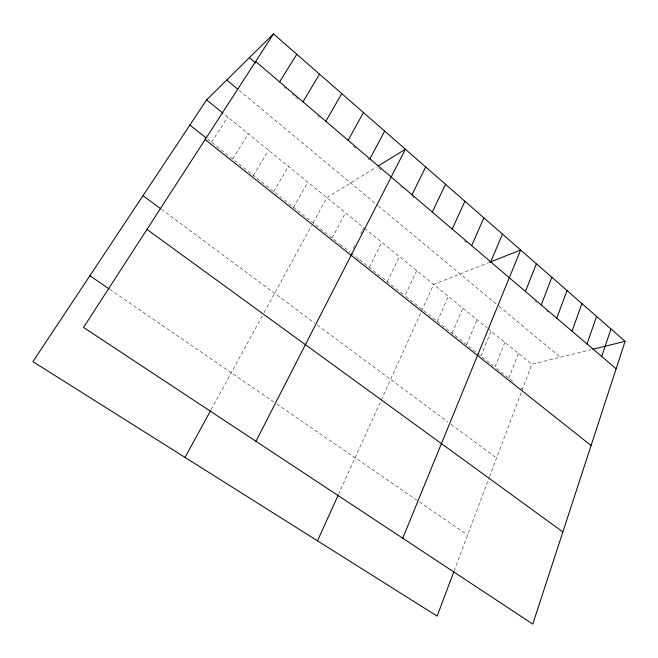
<?xml version="1.0" encoding="UTF-8"?>
<svg xmlns="http://www.w3.org/2000/svg" width="658" height="658" viewBox="0 0 658 658"><rect width="100%" height="100%" fill="white"/><g stroke="black" fill="none" stroke-linecap="round" stroke-linejoin="round"><path stroke-width="0.49" stroke-dasharray="3.29 2.47" d="M454.135 570.914L489.174 477.667M489.536 476.713L531.804 364.236L591.024 349.694M508.84 378.26L518.438 353.379M504.867 342.341L494.989 367.263L514.449 382.717M480.916 356.093L491.074 331.13M466.612 344.734L477.058 319.739M452.071 333.195L462.821 308.158M437.29 321.458L448.345 296.396M338.401 494.643L433.63 284.437L488.672 262.649M416.679 270.652L404.941 295.771L454.365 335.012M387.282 281.756L399.398 256.604M369.278 267.461L381.78 242.292M353.223 248.387L355.526 243.888M360.6 233.993L361.982 231.295M362.443 230.39L363.833 227.693L223.778 113.85M332.191 238.015L345.524 212.814M211.078 409.737L262.205 316.07M264.154 312.501L311.621 225.546M313.093 222.856L326.853 197.639L376.401 167.099M293.6 207.377L307.812 182.159M273.712 191.593L288.385 166.367M253.412 175.472L268.563 150.254M232.677 159.014L248.337 133.813M211.514 142.21L227.684 117.025M109.853 289.413L274.32 402.318M276.821 404.028L418.562 501.33M419.409 501.914L467.624 535.012M161.391 209.285L314.869 323.21M317.304 325.019L447.892 421.951M451.075 424.311L496.543 458.058M207.509 139.035L319.459 227.907M320.257 228.54L339.215 243.592M339.997 244.217L350.138 252.269M350.92 252.886L355.707 256.686M356.504 257.319L358.898 259.219M359.696 259.852L404.135 295.138M455.13 335.621L476.943 352.935M477.741 353.568L493.426 366.021M520.865 387.809L522.468 389.075M364.606 228.326L487.183 327.964M487.956 328.597L531.804 364.236M239.175 90.36L377.643 205.419M378.424 206.069L498.377 305.748M499.142 306.381L560.336 357.228M284.059 87.201L285.572 88.501M292.407 94.316L293.92 95.607M295.458 96.923L298.535 99.539M317.789 115.94L319.344 117.264M353.28 146.166L355.567 148.116M367.945 158.66L369.5 159.976M378.761 167.872L381.04 169.813M400.829 186.666L402.375 187.982M412.418 196.536L413.964 197.852M464.277 240.705L466.547 242.637M535.003 300.945L536.541 302.252M546.535 310.765L548.073 312.073"/><path stroke-width="0.99" d="M625.1 341.329L532.774 624.097L83.533 327.445L273.498 33.903L625.1 341.329L592.924 349.225M601.692 356.471L610.969 328.967M586.994 343.937L596.584 316.391M572.024 331.171L581.935 303.585M556.775 318.176L567.031 290.556M453.773 571.868L437.134 616.135L32.9 361.637L206.596 99.876L273.498 33.903M541.246 304.934L551.848 277.281M525.429 291.453L536.393 263.768M402.737 538.228L520.651 249.999L489.61 262.279M490.687 261.835L502.457 234.092M471.654 245.615L483.885 217.847M317.485 540.81L337.982 495.573M452.202 229.025L464.902 201.258M432.322 212.073L445.507 184.289M411.982 194.743L425.677 166.959M255.946 441.296L405.402 149.226L378.111 166.046M369.903 158.866L384.667 131.098M185.046 457.425L210.601 410.608M348.123 140.302L363.455 112.551M325.825 121.294L341.749 93.576M303.001 101.826L319.533 74.148M279.617 81.896L296.791 54.269M89.907 275.727L109.022 288.846M146.973 229.412L562.861 531.96M143.033 195.665L160.593 208.693M205.123 139.562L591.081 445.515M189.891 125.045L205.905 137.761M206.596 99.876L222.996 113.209M226.73 80.021L237.62 89.069M249.39 57.682L255.6 62.971M255.658 61.474L616.135 368.784"/></g></svg>
